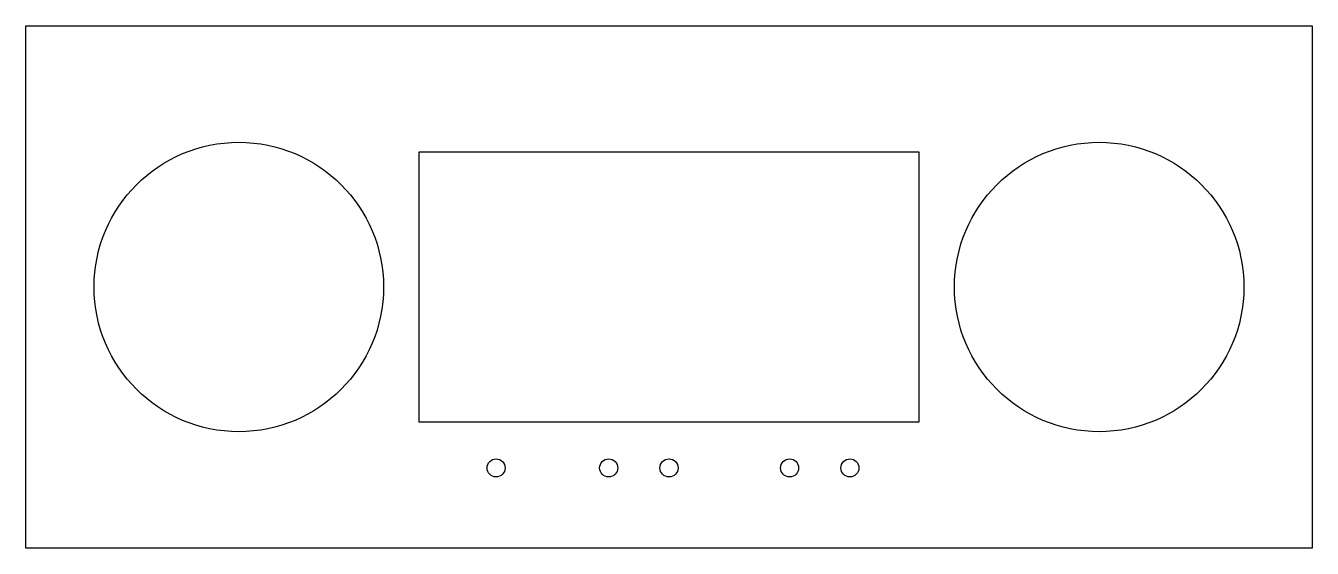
# Model space of a CAD drawing. Header units: millimetres. Extents: x 0 to 320, y 0 to 130.
import ezdxf

# ---------------------------------------------------------------- set-up
doc = ezdxf.new("R2010")
doc.units = ezdxf.units.MM
doc.layers.get('0').update_dxf_attribs({"linetype": 'CONTINUOUS'})

msp = doc.modelspace()

# ---------------------------------------------------------------- linework, layer by layer
for points in [[(0, 130), (320, 130), (320, 0), (0, 0)], [(97.77, 98.53), (97.77, 31.47), (222.23, 31.47), (222.23, 98.53)]]:
    msp.add_lwpolyline(points, close=True)
for centre, radius in [((53, 65), 36), ((267, 65), 36), ((117, 20), 2.25), ((145, 20), 2.25), ((160, 20), 2.25), ((190, 20), 2.25), ((205, 20), 2.25)]:
    msp.add_circle(centre, radius)

doc.saveas('drawing.dxf')
